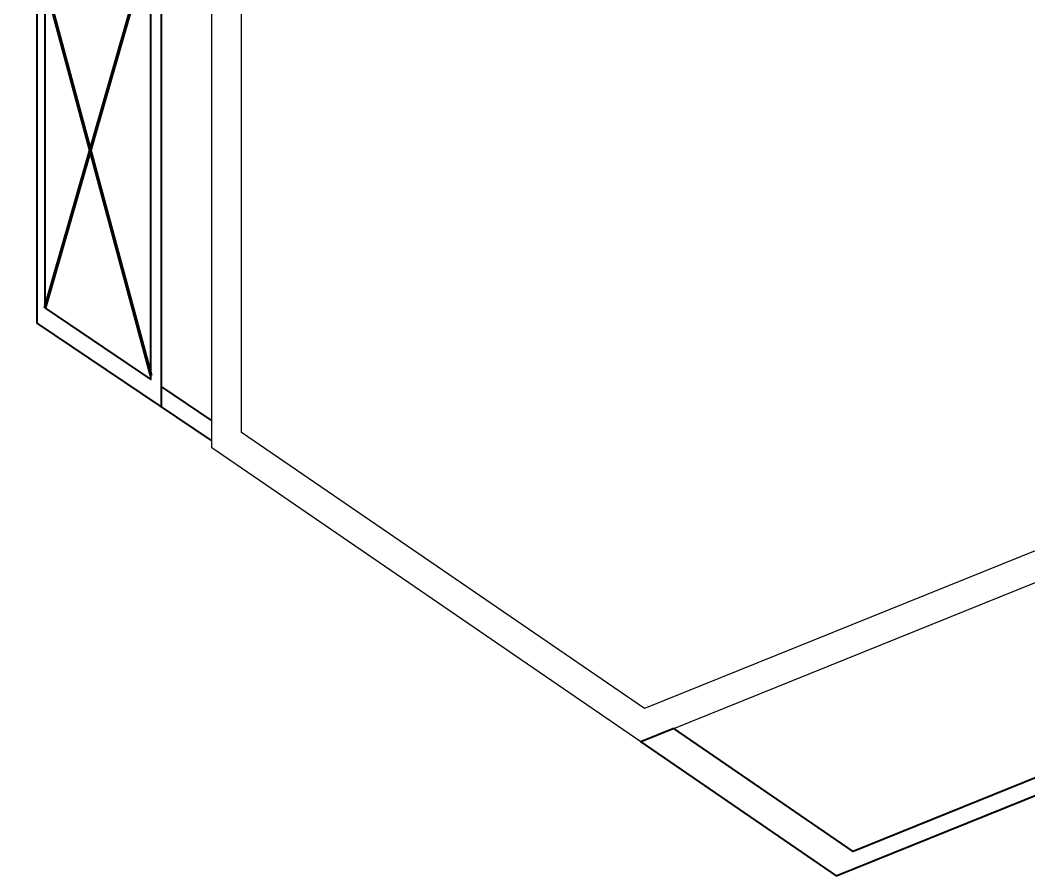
# Model space of a CAD drawing. Header units: inches. Extents: x -285 to 3116, y -17387 to -14851.
# Drawn here: x -283 to 1153, y -17387 to -16169 of the extents above; entities that cross this region are included whole.
import ezdxf

# ---------------------------------------------------------------- set-up
doc = ezdxf.new("R2010")
doc.units = ezdxf.units.IN
doc.header["$MEASUREMENT"] = 0
for name, color, linetype, lineweight in [('A-FLOR-HRAL', 10, 'Continuous', 30), ('A-Hvac', 170, 'Continuous', 80), ('A-WALL', 113, 'Continuous', 18), ('Chevy Chase Pavilion_9th - 900 _ 910_dwg', 8, 'Continuous', 9)]:
    doc.layers.add(name, color=color, linetype=linetype, lineweight=lineweight)

# ---------------------------------------------------------------- blocks, each defined once
blk = doc.blocks.new('Chevy Chase Pavilion_9th - 900 _ 910_dwg-4821032-FIRST FLOOR POWER _ SIGNAL')
at = {"layer": 'A-FLOR-HRAL'}
blk.add_line((1290.8, 1217.2), (1933.8, 1476.9), dxfattribs=at)
at = {"layer": 'A-FLOR-HRAL', "flags": 128}
for points in [[(1945.3, 1526.9), (1249.2, 1245.7), (675.3, 1639), (675.3, 2387.9)], [(1244, 1198.3), (633.3, 1616.9), (633.3, 2380)]]:
    blk.add_lwpolyline(points, dxfattribs=at)
at = {"layer": 'A-Hvac'}
for p, q in [((544.1, 2334.9), (395.3, 1816.3)), ((547, 1720.2), (397.1, 2275.5))]:
    blk.add_line(p, q, dxfattribs=at)
at = {"layer": 'A-WALL', "color": 250, "lineweight": 40}
blk.add_line((632.1, 1656.5), (562.1, 1703.8), dxfattribs=at)
at = {"layer": 'A-WALL', "color": 250, "lineweight": 40, "flags": 128}
for points in [[(561.3, 1675.4), (561.3, 2341.8), (675.7, 2388.1), (671.2, 2399.1), (368.9, 2276.9), (368.9, 2615.5), (360.3, 2615.5), (360.3, 2260.6), (384.6, 2270.4)], [(395.3, 1816.3), (546.5, 1714.2), (546.5, 2335.9), (395.3, 2274.7), (395.3, 1816.3)], [(632.5, 1627.3), (384.6, 1794.5), (384.6, 2270.4)], [(1945.3, 1203.4), (1546.2, 1042.1), (1290.8, 1217.2), (1244, 1198.3), (1522.3, 1007.6), (1977.3, 1191.5), (1977.3, 1509.7)]]:
    blk.add_lwpolyline(points, dxfattribs=at)

msp = doc.modelspace()

# ---------------------------------------------------------------- block references
at = {"layer": 'Chevy Chase Pavilion_9th - 900 _ 910_dwg', "color": 10, "lineweight": 30}
msp.add_blockref('Chevy Chase Pavilion_9th - 900 _ 910_dwg-4821032-FIRST FLOOR POWER _ SIGNAL', (-643.5, -18394.8), dxfattribs=at)

doc.saveas('drawing.dxf')
